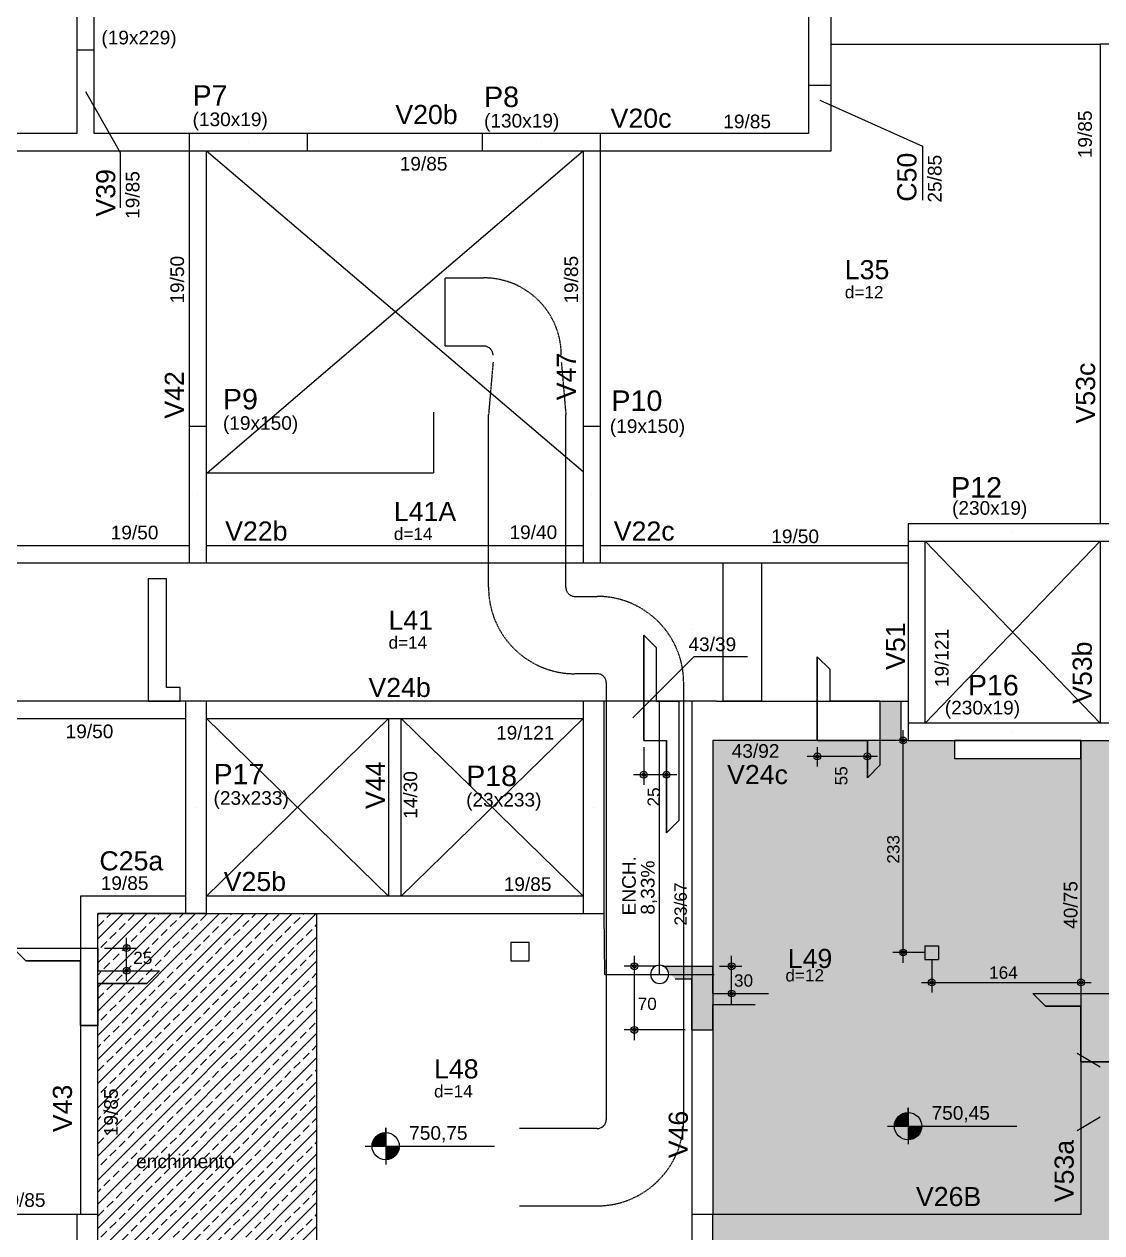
# Model space of a CAD drawing. Header units: millimetres. Extents: x 2609 to 8562, y 1432 to 7136.
# Drawn here: x 5036 to 6221, y 2166 to 3494 of the extents above; entities that cross this region are included whole.
import ezdxf

# ---------------------------------------------------------------- set-up
doc = ezdxf.new("R2010")
doc.units = ezdxf.units.MM
doc.linetypes.add('ESTILO_TQS_0001', pattern=[1, 0.7, -0.3])
for name, color, linetype in [('1', 4, 'Continuous'), ('10', 13, 'Continuous'), ('11', 22, 'Continuous'), ('12', 3, 'Continuous'), ('13', 76, 'Continuous'), ('131', 59, 'Continuous'), ('132', 99, 'Continuous'), ('18', 9, 'Continuous'), ('19', 5, 'Continuous'), ('211', 7, 'ESTILO_TQS_0001'), ('241', 12, 'Continuous'), ('242', 3, 'Continuous'), ('26', 1, 'Continuous'), ('27', 10, 'Continuous'), ('3', 2, 'Continuous'), ('30', 15, 'Continuous'), ('42', 7, 'Continuous'), ('6', 6, 'Continuous'), ('8', 5, 'Continuous'), ('9', 3, 'Continuous')]:
    doc.layers.add(name, color=color, linetype=linetype)
doc.styles.get("Standard").update_dxf_attribs({"font": 'arial.ttf'})

# ---------------------------------------------------------------- blocks, each defined once
blk = doc.blocks.new('_H0B34346403-001')
for p, q in [((1541.000021, 559.889363), (1781.11066, 800.000001)), ((1541.000021, 586.405867), (1754.594156, 800.000001)), ((1541.000021, 612.922371), (1728.077651, 800.000001)), ((1541.000021, 639.438875), (1701.561147, 800.000001)), ((1541.000021, 665.95538), (1675.044643, 800.000001)), ((1541.000021, 692.471884), (1648.528139, 800.000001)), ((1541.000021, 718.988388), (1622.011634, 800.000001)), ((1541.000021, 745.504893), (1595.49513, 800.000001)), ((1541.000021, 772.021397), (1568.978626, 800.000001)), ((1541.000021, 798.537901), (1542.462121, 800.000001)), ((1551.215501, 795.495129), (1555.720374, 800.000001)), ((1574.417442, 792.180566), (1581.046569, 798.809692)), ((1607.563073, 798.809692), (1608.753382, 800.000001)), ((1630.765014, 795.495129), (1635.269886, 800.000001)), ((1653.966955, 792.180566), (1660.596081, 798.809692)), ((1687.112586, 798.809692), (1688.302895, 800.000001)), ((1710.314527, 795.495129), (1714.819399, 800.000001)), ((1733.516468, 792.180566), (1740.145594, 798.809692)), ((1766.662099, 798.809692), (1767.852408, 800.000001)), ((1541.000021, 785.279649), (1541.000021, 785.279649)), ((1541.271812, 785.55144), (1547.900938, 792.180566)), ((1564.473753, 782.236877), (1571.102879, 788.866003)), ((1587.675695, 778.922314), (1594.304821, 785.55144)), ((1597.619384, 788.866003), (1604.24851, 795.495129)), ((1620.821325, 785.55144), (1627.450451, 792.180566)), ((1644.023266, 782.236877), (1650.652392, 788.866003)), ((1667.225208, 778.922314), (1673.854334, 785.55144)), ((1677.168897, 788.866003), (1683.798023, 795.495129)), ((1700.370838, 785.55144), (1706.999964, 792.180566)), ((1723.572779, 782.236877), (1730.201905, 788.866003)), ((1746.77472, 778.922314), (1753.403846, 785.55144)), ((1756.71841, 788.866003), (1763.347536, 795.495129)), ((1779.920351, 785.55144), (1782.000021, 787.63111)), ((1541.000021, 533.372858), (1782.000021, 774.372858)), ((1554.530064, 772.293188), (1561.15919, 778.922314)), ((1577.732006, 768.978625), (1584.361132, 775.607751)), ((1600.933947, 765.664062), (1607.563073, 772.293188)), ((1610.877636, 775.607751), (1617.506762, 782.236877)), ((1634.079577, 772.293188), (1640.708703, 778.922314)), ((1657.281518, 768.978625), (1663.910644, 775.607751)), ((1680.48346, 765.664062), (1687.112586, 772.293188)), ((1690.427149, 775.607751), (1697.056275, 782.236877)), ((1713.62909, 772.293188), (1720.258216, 778.922314)), ((1736.831031, 768.978625), (1743.460157, 775.607751)), ((1760.032973, 765.664062), (1766.662099, 772.293188)), ((1769.976662, 775.607751), (1776.605788, 782.236877)), ((1541.000021, 758.763145), (1541.271812, 759.034935)), ((1544.586375, 762.349498), (1551.215501, 768.978625)), ((1567.788316, 759.034935), (1574.417442, 765.664062)), ((1590.990258, 755.720372), (1597.619384, 762.349498)), ((1614.192199, 752.405809), (1620.821325, 759.034935)), ((1624.135888, 762.349498), (1630.765014, 768.978625)), ((1647.337829, 759.034935), (1653.966955, 765.664062)), ((1670.539771, 755.720372), (1677.168897, 762.349498)), ((1693.741712, 752.405809), (1700.370838, 759.034935)), ((1703.685401, 762.349498), (1710.314527, 768.978625)), ((1726.887342, 759.034935), (1733.516468, 765.664062)), ((1750.089283, 755.720372), (1756.71841, 762.349498)), ((1773.291225, 752.405809), (1779.920351, 759.034935)), ((1541.000021, 506.856354), (1782.000021, 747.856354)), ((1547.900938, 739.147557), (1554.530064, 745.776683)), ((1557.844627, 749.091246), (1564.473753, 755.720372)), ((1581.046569, 745.776683), (1587.675695, 752.405809)), ((1604.24851, 742.46212), (1610.877636, 749.091246)), ((1627.450451, 739.147557), (1634.079577, 745.776683)), ((1637.39414, 749.091246), (1644.023266, 755.720372)), ((1660.596081, 745.776683), (1667.225208, 752.405809)), ((1683.798023, 742.46212), (1690.427149, 749.091246)), ((1706.999964, 739.147557), (1713.62909, 745.776683)), ((1716.943653, 749.091246), (1723.572779, 755.720372)), ((1740.145594, 745.776683), (1746.77472, 752.405809)), ((1763.347536, 742.46212), (1769.976662, 749.091246)), ((1541.000021, 732.24664), (1544.586375, 735.832994)), ((1561.15919, 725.889305), (1567.788316, 732.518431)), ((1571.102879, 735.832994), (1577.732006, 742.46212)), ((1594.304821, 732.518431), (1600.933947, 739.147557)), ((1617.506762, 729.203868), (1624.135888, 735.832994)), ((1640.708703, 725.889305), (1647.337829, 732.518431)), ((1650.652392, 735.832994), (1657.281518, 742.46212)), ((1673.854334, 732.518431), (1680.48346, 739.147557)), ((1697.056275, 729.203868), (1703.685401, 735.832994)), ((1720.258216, 725.889305), (1726.887342, 732.518431)), ((1730.201905, 735.832994), (1736.831031, 742.46212)), ((1753.403846, 732.518431), (1760.032973, 739.147557)), ((1776.605788, 729.203868), (1782.000021, 734.598102)), ((1541.000021, 480.33985), (1782.000021, 721.33985)), ((1551.215501, 715.945616), (1557.844627, 722.574742)), ((1574.417442, 712.631053), (1581.046569, 719.260179)), ((1584.361132, 722.574742), (1590.990258, 729.203868)), ((1607.563073, 719.260179), (1614.192199, 725.889305)), ((1630.765014, 715.945616), (1637.39414, 722.574742)), ((1653.966955, 712.631053), (1660.596081, 719.260179)), ((1663.910644, 722.574742), (1670.539771, 729.203868)), ((1687.112586, 719.260179), (1693.741712, 725.889305)), ((1710.314527, 715.945616), (1716.943653, 722.574742)), ((1733.516468, 712.631053), (1740.145594, 719.260179)), ((1743.460157, 722.574742), (1750.089283, 729.203868)), ((1766.662099, 719.260179), (1773.291225, 725.889305)), ((1541.000021, 705.730136), (1541.000021, 705.730136)), ((1541.271812, 706.001927), (1547.900938, 712.631053)), ((1564.473753, 702.687364), (1571.102879, 709.31649)), ((1587.675695, 699.372801), (1594.304821, 706.001927)), ((1597.619384, 709.31649), (1604.24851, 715.945616)), ((1620.821325, 706.001927), (1627.450451, 712.631053)), ((1644.023266, 702.687364), (1650.652392, 709.31649)), ((1667.225208, 699.372801), (1673.854334, 706.001927)), ((1677.168897, 709.31649), (1683.798023, 715.945616)), ((1700.370838, 706.001927), (1706.999964, 712.631053)), ((1723.572779, 702.687364), (1730.201905, 709.31649)), ((1746.77472, 699.372801), (1753.403846, 706.001927)), ((1756.71841, 709.31649), (1763.347536, 715.945616)), ((1779.920351, 706.001927), (1782.000021, 708.081598)), ((1541.000021, 453.823345), (1782.000021, 694.823345)), ((1554.530064, 692.743675), (1561.15919, 699.372801)), ((1577.732006, 689.429112), (1584.361132, 696.058238)), ((1600.933947, 686.114549), (1607.563073, 692.743675)), ((1610.877636, 696.058238), (1617.506762, 702.687364)), ((1634.079577, 692.743675), (1640.708703, 699.372801)), ((1657.281518, 689.429112), (1663.910644, 696.058238)), ((1680.48346, 686.114549), (1687.112586, 692.743675)), ((1690.427149, 696.058238), (1697.056275, 702.687364)), ((1713.62909, 692.743675), (1720.258216, 699.372801)), ((1736.831031, 689.429112), (1743.460157, 696.058238)), ((1760.032973, 686.114549), (1766.662099, 692.743675)), ((1769.976662, 696.058238), (1776.605788, 702.687364)), ((1541.000021, 679.213632), (1541.271812, 679.485423)), ((1544.586375, 682.799986), (1551.215501, 689.429112)), ((1567.788316, 679.485423), (1574.417442, 686.114549)), ((1590.990258, 676.17086), (1597.619384, 682.799986)), ((1614.192199, 672.856296), (1620.821325, 679.485423)), ((1624.135888, 682.799986), (1630.765014, 689.429112)), ((1647.337829, 679.485423), (1653.966955, 686.114549)), ((1670.539771, 676.17086), (1677.168897, 682.799986)), ((1693.741712, 672.856296), (1700.370838, 679.485423)), ((1703.685401, 682.799986), (1710.314527, 689.429112)), ((1726.887342, 679.485423), (1733.516468, 686.114549)), ((1750.089283, 676.17086), (1756.71841, 682.799986)), ((1773.291225, 672.856296), (1779.920351, 679.485423)), ((1541.000021, 427.306841), (1782.000021, 668.306841)), ((1547.900938, 659.598044), (1554.530064, 666.22717)), ((1557.844627, 669.541733), (1564.473753, 676.17086)), ((1581.046569, 666.22717), (1587.675695, 672.856296)), ((1604.24851, 662.912607), (1610.877636, 669.541733)), ((1627.450451, 659.598044), (1634.079577, 666.22717)), ((1637.39414, 669.541733), (1644.023266, 676.17086)), ((1660.596081, 666.22717), (1667.225208, 672.856296)), ((1683.798023, 662.912607), (1690.427149, 669.541733)), ((1706.999964, 659.598044), (1713.62909, 666.22717)), ((1716.943653, 669.541733), (1723.572779, 676.17086)), ((1740.145594, 666.22717), (1746.77472, 672.856296)), ((1763.347536, 662.912607), (1769.976662, 669.541733)), ((1541.000021, 652.697128), (1544.586375, 656.283481)), ((1561.15919, 646.339792), (1567.788316, 652.968918)), ((1571.102879, 656.283481), (1577.732006, 662.912607)), ((1594.304821, 652.968918), (1600.933947, 659.598044)), ((1617.506762, 649.654355), (1624.135888, 656.283481)), ((1640.708703, 646.339792), (1647.337829, 652.968918)), ((1650.652392, 656.283481), (1657.281518, 662.912607)), ((1673.854334, 652.968918), (1680.48346, 659.598044)), ((1697.056275, 649.654355), (1703.685401, 656.283481)), ((1720.258216, 646.339792), (1726.887342, 652.968918)), ((1730.201905, 656.283481), (1736.831031, 662.912607)), ((1753.403846, 652.968918), (1760.032973, 659.598044)), ((1776.605788, 649.654355), (1782.000021, 655.048589)), ((1541.000021, 400.790337), (1782.000021, 641.790337)), ((1551.215501, 636.396103), (1557.844627, 643.025229)), ((1574.417442, 633.08154), (1581.046569, 639.710666)), ((1584.361132, 643.025229), (1590.990258, 649.654355)), ((1607.563073, 639.710666), (1614.192199, 646.339792)), ((1630.765014, 636.396103), (1637.39414, 643.025229)), ((1653.966955, 633.08154), (1660.596081, 639.710666)), ((1663.910644, 643.025229), (1670.539771, 649.654355)), ((1687.112586, 639.710666), (1693.741712, 646.339792)), ((1710.314527, 636.396103), (1716.943653, 643.025229)), ((1733.516468, 633.08154), (1740.145594, 639.710666)), ((1743.460157, 643.025229), (1750.089283, 649.654355)), ((1766.662099, 639.710666), (1773.291225, 646.339792)), ((1541.000021, 626.180623), (1541.000021, 626.180623)), ((1541.271812, 626.452414), (1547.900938, 633.08154)), ((1564.473753, 623.137851), (1571.102879, 629.766977)), ((1587.675695, 619.823288), (1594.304821, 626.452414)), ((1597.619384, 629.766977), (1604.24851, 636.396103)), ((1620.821325, 626.452414), (1627.450451, 633.08154)), ((1644.023266, 623.137851), (1650.652392, 629.766977)), ((1667.225208, 619.823288), (1673.854334, 626.452414)), ((1677.168897, 629.766977), (1683.798023, 636.396103)), ((1700.370838, 626.452414), (1706.999964, 633.08154)), ((1723.572779, 623.137851), (1730.201905, 629.766977)), ((1746.77472, 619.823288), (1753.403846, 626.452414)), ((1756.71841, 629.766977), (1763.347536, 636.396103)), ((1779.920351, 626.452414), (1782.000021, 628.532085)), ((1541.000021, 374.273833), (1782.000021, 615.273833)), ((1554.530064, 613.194162), (1561.15919, 619.823288)), ((1577.732006, 609.879599), (1584.361132, 616.508725)), ((1600.933947, 606.565036), (1607.563073, 613.194162)), ((1610.877636, 616.508725), (1617.506762, 623.137851)), ((1634.079577, 613.194162), (1640.708703, 619.823288)), ((1657.281518, 609.879599), (1663.910644, 616.508725)), ((1680.48346, 606.565036), (1687.112586, 613.194162)), ((1690.427149, 616.508725), (1697.056275, 623.137851)), ((1713.62909, 613.194162), (1720.258216, 619.823288)), ((1736.831031, 609.879599), (1743.460157, 616.508725)), ((1760.032973, 606.565036), (1766.662099, 613.194162)), ((1769.976662, 616.508725), (1776.605788, 623.137851)), ((1541.000021, 599.664119), (1541.271812, 599.93591)), ((1544.586375, 603.250473), (1551.215501, 609.879599)), ((1567.788316, 599.93591), (1574.417442, 606.565036)), ((1590.990258, 596.621347), (1597.619384, 603.250473)), ((1614.192199, 593.306784), (1620.821325, 599.93591)), ((1624.135888, 603.250473), (1630.765014, 609.879599)), ((1647.337829, 599.93591), (1653.966955, 606.565036)), ((1670.539771, 596.621347), (1677.168897, 603.250473)), ((1693.741712, 593.306784), (1700.370838, 599.93591)), ((1703.685401, 603.250473), (1710.314527, 609.879599)), ((1726.887342, 599.93591), (1733.516468, 606.565036)), ((1750.089283, 596.621347), (1756.71841, 603.250473)), ((1773.291225, 593.306784), (1779.920351, 599.93591)), ((1541.000021, 347.757328), (1782.000021, 588.757328)), ((1547.900938, 580.048531), (1554.530064, 586.677658)), ((1557.844627, 589.992221), (1564.473753, 596.621347)), ((1581.046569, 586.677658), (1587.675695, 593.306784)), ((1604.24851, 583.363094), (1610.877636, 589.992221)), ((1627.450451, 580.048531), (1634.079577, 586.677658)), ((1637.39414, 589.992221), (1644.023266, 596.621347)), ((1660.596081, 586.677658), (1667.225208, 593.306784)), ((1683.798023, 583.363094), (1690.427149, 589.992221)), ((1706.999964, 580.048531), (1713.62909, 586.677658)), ((1716.943653, 589.992221), (1723.572779, 596.621347)), ((1740.145594, 586.677658), (1746.77472, 593.306784)), ((1763.347536, 583.363094), (1769.976662, 589.992221)), ((1541.000021, 573.147615), (1544.586375, 576.733968)), ((1561.15919, 566.790279), (1567.788316, 573.419405)), ((1571.102879, 576.733968), (1577.732006, 583.363094)), ((1594.304821, 573.419405), (1600.933947, 580.048531)), ((1617.506762, 570.104842), (1624.135888, 576.733968)), ((1640.708703, 566.790279), (1647.337829, 573.419405)), ((1650.652392, 576.733968), (1657.281518, 583.363094)), ((1673.854334, 573.419405), (1680.48346, 580.048531)), ((1697.056275, 570.104842), (1703.685401, 576.733968)), ((1720.258216, 566.790279), (1726.887342, 573.419405)), ((1730.201905, 576.733968), (1736.831031, 583.363094)), ((1753.403846, 573.419405), (1760.032973, 580.048531)), ((1776.605788, 570.104842), (1782.000021, 575.499076)), ((1541.000021, 321.240824), (1782.000021, 562.240824)), ((1551.215501, 556.84659), (1557.844627, 563.475716)), ((1574.417442, 553.532027), (1581.046569, 560.161153)), ((1584.361132, 563.475716), (1590.990258, 570.104842)), ((1607.563073, 560.161153), (1614.192199, 566.790279)), ((1630.765014, 556.84659), (1637.39414, 563.475716)), ((1653.966955, 553.532027), (1660.596081, 560.161153)), ((1663.910644, 563.475716), (1670.539771, 570.104842)), ((1687.112586, 560.161153), (1693.741712, 566.790279)), ((1710.314527, 556.84659), (1716.943653, 563.475716)), ((1733.516468, 553.532027), (1740.145594, 560.161153)), ((1743.460157, 563.475716), (1750.089283, 570.104842)), ((1766.662099, 560.161153), (1773.291225, 566.790279)), ((1541.000021, 546.63111), (1541.000021, 546.63111)), ((1541.271812, 546.902901), (1547.900938, 553.532027)), ((1564.473753, 543.588338), (1571.102879, 550.217464)), ((1587.675695, 540.273775), (1594.304821, 546.902901)), ((1597.619384, 550.217464), (1604.24851, 556.84659)), ((1620.821325, 546.902901), (1627.450451, 553.532027)), ((1644.023266, 543.588338), (1650.652392, 550.217464)), ((1667.225208, 540.273775), (1673.854334, 546.902901)), ((1677.168897, 550.217464), (1683.798023, 556.84659)), ((1700.370838, 546.902901), (1706.999964, 553.532027)), ((1723.572779, 543.588338), (1730.201905, 550.217464)), ((1746.77472, 540.273775), (1753.403846, 546.902901)), ((1756.71841, 550.217464), (1763.347536, 556.84659)), ((1779.920351, 546.902901), (1782.000021, 548.982572)), ((1554.530064, 533.644649), (1561.15919, 540.273775)), ((1566.275829, 320.000127), (1782.000021, 535.72432)), ((1577.732006, 530.330086), (1584.361132, 536.959212)), ((1600.933947, 527.015523), (1607.563073, 533.644649)), ((1610.877636, 536.959212), (1617.506762, 543.588338)), ((1634.079577, 533.644649), (1640.708703, 540.273775)), ((1657.281518, 530.330086), (1663.910644, 536.959212)), ((1680.48346, 527.015523), (1687.112586, 533.644649)), ((1690.427149, 536.959212), (1697.056275, 543.588338)), ((1713.62909, 533.644649), (1720.258216, 540.273775)), ((1736.831031, 530.330086), (1743.460157, 536.959212)), ((1760.032973, 527.015523), (1766.662099, 533.644649)), ((1769.976662, 536.959212), (1776.605788, 543.588338)), ((1541.000021, 520.114606), (1541.271812, 520.386397)), ((1544.586375, 523.70096), (1551.215501, 530.330086)), ((1567.788316, 520.386397), (1574.417442, 527.015523)), ((1590.990258, 517.071834), (1597.619384, 523.70096)), ((1614.192199, 513.757271), (1620.821325, 520.386397)), ((1624.135888, 523.70096), (1630.765014, 530.330086)), ((1647.337829, 520.386397), (1653.966955, 527.015523)), ((1670.539771, 517.071834), (1677.168897, 523.70096)), ((1693.741712, 513.757271), (1700.370838, 520.386397)), ((1703.685401, 523.70096), (1710.314527, 530.330086)), ((1726.887342, 520.386397), (1733.516468, 527.015523)), ((1750.089283, 517.071834), (1756.71841, 523.70096)), ((1773.291225, 513.757271), (1779.920351, 520.386397)), ((1547.900938, 500.499019), (1554.530064, 507.128145)), ((1557.844627, 510.442708), (1564.473753, 517.071834)), ((1581.046569, 507.128145), (1587.675695, 513.757271)), ((1592.792333, 320.000127), (1782.000021, 509.207815)), ((1604.24851, 503.813582), (1610.877636, 510.442708)), ((1627.450451, 500.499019), (1634.079577, 507.128145)), ((1637.39414, 510.442708), (1644.023266, 517.071834)), ((1660.596081, 507.128145), (1667.225208, 513.757271)), ((1683.798023, 503.813582), (1690.427149, 510.442708)), ((1706.999964, 500.499019), (1713.62909, 507.128145)), ((1716.943653, 510.442708), (1723.572779, 517.071834)), ((1740.145594, 507.128145), (1746.77472, 513.757271)), ((1763.347536, 503.813582), (1769.976662, 510.442708)), ((1541.000021, 493.598102), (1544.586375, 497.184456)), ((1561.15919, 487.240766), (1567.788316, 493.869892)), ((1571.102879, 497.184456), (1577.732006, 503.813582)), ((1594.304821, 493.869892), (1600.933947, 500.499019)), ((1617.506762, 490.555329), (1624.135888, 497.184456)), ((1640.708703, 487.240766), (1647.337829, 493.869892)), ((1650.652392, 497.184456), (1657.281518, 503.813582)), ((1673.854334, 493.869892), (1680.48346, 500.499019)), ((1697.056275, 490.555329), (1703.685401, 497.184456)), ((1720.258216, 487.240766), (1726.887342, 493.869892)), ((1730.201905, 497.184456), (1736.831031, 503.813582)), ((1753.403846, 493.869892), (1760.032973, 500.499019)), ((1776.605788, 490.555329), (1782.000021, 495.949563)), ((1551.215501, 477.297077), (1557.844627, 483.926203)), ((1574.417442, 473.982514), (1581.046569, 480.61164)), ((1584.361132, 483.926203), (1590.990258, 490.555329)), ((1607.563073, 480.61164), (1614.192199, 487.240766)), ((1619.308838, 320.000127), (1782.000021, 482.691311)), ((1630.765014, 477.297077), (1637.39414, 483.926203)), ((1653.966955, 473.982514), (1660.596081, 480.61164)), ((1663.910644, 483.926203), (1670.539771, 490.555329)), ((1687.112586, 480.61164), (1693.741712, 487.240766)), ((1710.314527, 477.297077), (1716.943653, 483.926203)), ((1733.516468, 473.982514), (1740.145594, 480.61164)), ((1743.460157, 483.926203), (1750.089283, 490.555329)), ((1766.662099, 480.61164), (1773.291225, 487.240766)), ((1541.000021, 467.081598), (1541.000021, 467.081598)), ((1541.271812, 467.353388), (1547.900938, 473.982514)), ((1564.473753, 464.038825), (1571.102879, 470.667951)), ((1587.675695, 460.724262), (1594.304821, 467.353388)), ((1597.619384, 470.667951), (1604.24851, 477.297077)), ((1620.821325, 467.353388), (1627.450451, 473.982514)), ((1644.023266, 464.038825), (1650.652392, 470.667951)), ((1667.225208, 460.724262), (1673.854334, 467.353388)), ((1677.168897, 470.667951), (1683.798023, 477.297077)), ((1700.370838, 467.353388), (1706.999964, 473.982514)), ((1723.572779, 464.038825), (1730.201905, 470.667951)), ((1746.77472, 460.724262), (1753.403846, 467.353388)), ((1756.71841, 470.667951), (1763.347536, 477.297077)), ((1779.920351, 467.353388), (1782.000021, 469.433059)), ((1554.530064, 454.095136), (1561.15919, 460.724262)), ((1577.732006, 450.780573), (1584.361132, 457.409699)), ((1600.933947, 447.46601), (1607.563073, 454.095136)), ((1610.877636, 457.409699), (1617.506762, 464.038825)), ((1634.079577, 454.095136), (1640.708703, 460.724262)), ((1645.825342, 320.000127), (1782.000021, 456.174807)), ((1657.281518, 450.780573), (1663.910644, 457.409699)), ((1680.48346, 447.46601), (1687.112586, 454.095136)), ((1690.427149, 457.409699), (1697.056275, 464.038825)), ((1713.62909, 454.095136), (1720.258216, 460.724262)), ((1736.831031, 450.780573), (1743.460157, 457.409699)), ((1760.032973, 447.46601), (1766.662099, 454.095136)), ((1769.976662, 457.409699), (1776.605788, 464.038825)), ((1541.000021, 440.565093), (1541.271812, 440.836884)), ((1544.586375, 444.151447), (1551.215501, 450.780573)), ((1567.788316, 440.836884), (1574.417442, 447.46601)), ((1590.990258, 437.522321), (1597.619384, 444.151447)), ((1614.192199, 434.207758), (1620.821325, 440.836884)), ((1624.135888, 444.151447), (1630.765014, 450.780573)), ((1647.337829, 440.836884), (1653.966955, 447.46601)), ((1670.539771, 437.522321), (1677.168897, 444.151447)), ((1693.741712, 434.207758), (1700.370838, 440.836884)), ((1703.685401, 444.151447), (1710.314527, 450.780573)), ((1726.887342, 440.836884), (1733.516468, 447.46601)), ((1750.089283, 437.522321), (1756.71841, 444.151447)), ((1773.291225, 434.207758), (1779.920351, 440.836884)), ((1547.900938, 420.949506), (1554.530064, 427.578632)), ((1557.844627, 430.893195), (1564.473753, 437.522321)), ((1581.046569, 427.578632), (1587.675695, 434.207758)), ((1604.24851, 424.264069), (1610.877636, 430.893195)), ((1627.450451, 420.949506), (1634.079577, 427.578632)), ((1637.39414, 430.893195), (1644.023266, 437.522321)), ((1660.596081, 427.578632), (1667.225208, 434.207758)), ((1672.341846, 320.000127), (1782.000021, 429.658302)), ((1683.798023, 424.264069), (1690.427149, 430.893195)), ((1706.999964, 420.949506), (1713.62909, 427.578632)), ((1716.943653, 430.893195), (1723.572779, 437.522321)), ((1740.145594, 427.578632), (1746.77472, 434.207758)), ((1763.347536, 424.264069), (1769.976662, 430.893195)), ((1541.000021, 414.048589), (1544.586375, 417.634943)), ((1561.15919, 407.691254), (1567.788316, 414.32038)), ((1571.102879, 417.634943), (1577.732006, 424.264069)), ((1594.304821, 414.32038), (1600.933947, 420.949506)), ((1617.506762, 411.005817), (1624.135888, 417.634943)), ((1640.708703, 407.691254), (1647.337829, 414.32038)), ((1650.652392, 417.634943), (1657.281518, 424.264069)), ((1673.854334, 414.32038), (1680.48346, 420.949506)), ((1697.056275, 411.005817), (1703.685401, 417.634943)), ((1720.258216, 407.691254), (1726.887342, 414.32038)), ((1730.201905, 417.634943), (1736.831031, 424.264069)), ((1753.403846, 414.32038), (1760.032973, 420.949506)), ((1776.605788, 411.005817), (1782.000021, 416.40005)), ((1551.215501, 397.747564), (1557.844627, 404.37669)), ((1574.417442, 394.433001), (1581.046569, 401.062127)), ((1584.361132, 404.37669), (1590.990258, 411.005817)), ((1607.563073, 401.062127), (1614.192199, 407.691254)), ((1630.765014, 397.747564), (1637.39414, 404.37669)), ((1653.966955, 394.433001), (1660.596081, 401.062127)), ((1663.910644, 404.37669), (1670.539771, 411.005817)), ((1687.112586, 401.062127), (1693.741712, 407.691254)), ((1698.85835, 320.000127), (1782.000021, 403.141798)), ((1710.314527, 397.747564), (1716.943653, 404.37669)), ((1733.516468, 394.433001), (1740.145594, 401.062127)), ((1743.460157, 404.37669), (1750.089283, 411.005817)), ((1766.662099, 401.062127), (1773.291225, 407.691254)), ((1541.000021, 387.532085), (1541.000021, 387.532085)), ((1541.271812, 387.803875), (1547.900938, 394.433001)), ((1564.473753, 384.489312), (1571.102879, 391.118438)), ((1587.675695, 381.174749), (1594.304821, 387.803875)), ((1597.619384, 391.118438), (1604.24851, 397.747564)), ((1620.821325, 387.803875), (1627.450451, 394.433001)), ((1644.023266, 384.489312), (1650.652392, 391.118438)), ((1667.225208, 381.174749), (1673.854334, 387.803875)), ((1677.168897, 391.118438), (1683.798023, 397.747564)), ((1700.370838, 387.803875), (1706.999964, 394.433001)), ((1723.572779, 384.489312), (1730.201905, 391.118438)), ((1746.77472, 381.174749), (1753.403846, 387.803875)), ((1756.71841, 391.118438), (1763.347536, 397.747564)), ((1779.920351, 387.803875), (1782.000021, 389.883546)), ((1554.530064, 374.545623), (1561.15919, 381.174749)), ((1577.732006, 371.23106), (1584.361132, 377.860186)), ((1600.933947, 367.916497), (1607.563073, 374.545623)), ((1610.877636, 377.860186), (1617.506762, 384.489312)), ((1634.079577, 374.545623), (1640.708703, 381.174749)), ((1657.281518, 371.23106), (1663.910644, 377.860186)), ((1680.48346, 367.916497), (1687.112586, 374.545623)), ((1690.427149, 377.860186), (1697.056275, 384.489312)), ((1713.62909, 374.545623), (1720.258216, 381.174749)), ((1725.374855, 320.000127), (1782.000021, 376.625294)), ((1736.831031, 371.23106), (1743.460157, 377.860186)), ((1760.032973, 367.916497), (1766.662099, 374.545623)), ((1769.976662, 377.860186), (1776.605788, 384.489312)), ((1541.000021, 361.01558), (1541.271812, 361.287371)), ((1544.586375, 364.601934), (1551.215501, 371.23106)), ((1567.788316, 361.287371), (1574.417442, 367.916497)), ((1590.990258, 357.972808), (1597.619384, 364.601934)), ((1614.192199, 354.658245), (1620.821325, 361.287371)), ((1624.135888, 364.601934), (1630.765014, 371.23106)), ((1647.337829, 361.287371), (1653.966955, 367.916497)), ((1670.539771, 357.972808), (1677.168897, 364.601934)), ((1693.741712, 354.658245), (1700.370838, 361.287371)), ((1703.685401, 364.601934), (1710.314527, 371.23106)), ((1726.887342, 361.287371), (1733.516468, 367.916497)), ((1750.089283, 357.972808), (1756.71841, 364.601934)), ((1773.291225, 354.658245), (1779.920351, 361.287371)), ((1547.900938, 341.399993), (1554.530064, 348.029119)), ((1557.844627, 351.343682), (1564.473753, 357.972808)), ((1581.046569, 348.029119), (1587.675695, 354.658245)), ((1604.24851, 344.714556), (1610.877636, 351.343682)), ((1627.450451, 341.399993), (1634.079577, 348.029119)), ((1637.39414, 351.343682), (1644.023266, 357.972808)), ((1660.596081, 348.029119), (1667.225208, 354.658245)), ((1683.798023, 344.714556), (1690.427149, 351.343682)), ((1706.999964, 341.399993), (1713.62909, 348.029119)), ((1716.943653, 351.343682), (1723.572779, 357.972808)), ((1740.145594, 348.029119), (1746.77472, 354.658245)), ((1751.891359, 320.000127), (1782.000021, 350.10879)), ((1763.347536, 344.714556), (1769.976662, 351.343682)), ((1541.000021, 334.499076), (1544.586375, 338.08543)), ((1561.15919, 328.141741), (1567.788316, 334.770867)), ((1571.102879, 338.08543), (1577.732006, 344.714556)), ((1594.304821, 334.770867), (1600.933947, 341.399993)), ((1617.506762, 331.456304), (1624.135888, 338.08543)), ((1640.708703, 328.141741), (1647.337829, 334.770867)), ((1650.652392, 338.08543), (1657.281518, 344.714556)), ((1673.854334, 334.770867), (1680.48346, 341.399993)), ((1697.056275, 331.456304), (1703.685401, 338.08543)), ((1720.258216, 328.141741), (1726.887342, 334.770867)), ((1730.201905, 338.08543), (1736.831031, 344.714556)), ((1753.403846, 334.770867), (1760.032973, 341.399993)), ((1776.605788, 331.456304), (1782.000021, 336.850537)), ((1553.017577, 320.000127), (1557.844627, 324.827178)), ((1579.534081, 320.000127), (1581.046569, 321.512615)), ((1584.361132, 324.827178), (1590.990258, 331.456304)), ((1606.050585, 320.000127), (1606.050585, 320.000127)), ((1607.563073, 321.512615), (1614.192199, 328.141741)), ((1632.56709, 320.000127), (1637.39414, 324.827178)), ((1659.083594, 320.000127), (1660.596081, 321.512615)), ((1663.910644, 324.827178), (1670.539771, 331.456304)), ((1685.600098, 320.000127), (1685.600098, 320.000127)), ((1687.112586, 321.512615), (1693.741712, 328.141741)), ((1712.116603, 320.000127), (1716.943653, 324.827178)), ((1738.633107, 320.000127), (1740.145594, 321.512615)), ((1743.460157, 324.827178), (1750.089283, 331.456304)), ((1765.149611, 320.000127), (1765.149611, 320.000127)), ((1766.662099, 321.512615), (1773.291225, 328.141741)), ((1778.407863, 320.000127), (1782.000021, 323.592285))]:
    blk.add_line(p, q)

msp = doc.modelspace()

# ---------------------------------------------------------------- linework, layer by layer
for p, q in [((6007.69, 2298.55), (6007.69, 2303.55)), ((6007.69, 2303.55), (6007.69, 2263.55)), ((5433.67, 2276.52), (5433.67, 2281.52)), ((5433.67, 2281.52), (5433.67, 2241.52)), ((5985.19, 2283.55), (6127.1, 2283.55)), ((5411.17, 2261.52), (5553.08, 2261.52))]:
    msp.add_line(p, q)
for centre in [(6007.69, 2283.55), (5433.67, 2261.52)]:
    msp.add_circle(centre, 15)
at = {"layer": '1'}
for p, q in [((5486.36, 3067.93), (5486.38, 3001.31)), ((5789.18, 2902.31), (6007.68, 2902.31)), ((5770.18, 2750.31), (5770.18, 2186.31)), ((5797.18, 2750.31), (6008.18, 2750.31)), ((5793.18, 2707.31), (5793.18, 2186.31)), ((6007.68, 2707.31), (5793.18, 2707.31)), ((5213.68, 2536.31), (5098.18, 2536.31)), ((5098.18, 2536.31), (5098.18, 2517.31)), ((5797.18, 2186.31), (5791.18, 2186.31))]:
    msp.add_line(p, q, dxfattribs=at)
at = {"layer": '1', "linetype": 'Continuous'}
msp.add_line((5237.68, 3001.31), (5486.38, 3001.31), dxfattribs=at)
at = {"layer": '1'}
for points in [[(5094.18, 3466.31), (5094.18, 3374.31)], [(5113.18, 3374.31), (5113.18, 3466.31)], [(5113.18, 3466.31), (5113.18, 3466.31)], [(5923.18, 3472.31), (6084.18, 3472.31)], [(6084.18, 3472.31), (6218.68, 3472.31)], [(6218.68, 3472.31), (6218.68, 2945.31)], [(6237.68, 3472.31), (6218.68, 3472.31)], [(5898.18, 3447.31), (5898.18, 3374.31)], [(5923.18, 3355.31), (5923.18, 3447.31)], [(5094.18, 3374.31), (4380.68, 3374.31)], [(5217.68, 3374.31), (5113.18, 3374.31)], [(5539.68, 3374.31), (5347.68, 3374.31)], [(5898.18, 3374.31), (5669.68, 3374.31)], [(4369.68, 3355.31), (5105.68, 3355.31)], [(5105.68, 3355.31), (5217.68, 3355.31)], [(5217.68, 3355.31), (5217.68, 3052.31)], [(5236.68, 3052.31), (5236.68, 3355.31)], [(5347.68, 3355.31), (5539.68, 3355.31)], [(5650.68, 3355.31), (5650.68, 3052.31)], [(5669.68, 3355.31), (5923.18, 3355.31)], [(5669.68, 3052.31), (5669.68, 3355.31)], [(6007.68, 2926.31), (6007.68, 2921.31)], [(6026.68, 2911.81), (6026.68, 2926.31)], [(6218.68, 2926.31), (6218.68, 2826.31)], [(5217.68, 2921.31), (4879.68, 2921.31)], [(5650.68, 2921.31), (5236.68, 2921.31)], [(6007.68, 2921.31), (5669.68, 2921.31)], [(6007.68, 2921.31), (6007.68, 2726.31)], [(6026.68, 2740.81), (6026.68, 2911.81)], [(4879.68, 2902.31), (5217.68, 2902.31)], [(5236.68, 2902.31), (5650.68, 2902.31)], [(5669.68, 2902.31), (5789.18, 2902.31)], [(6218.68, 2826.31), (6218.68, 2726.31)], [(5213.68, 2750.31), (4879.68, 2750.31)], [(5443.68, 2750.31), (5236.68, 2750.31)], [(5650.68, 2750.31), (5443.68, 2750.31)], [(5797.18, 2750.31), (5673.68, 2750.31)], [(6007.68, 2755.31), (6007.68, 2750.31)], [(6026.68, 2726.31), (6026.68, 2740.81)], [(4879.68, 2731.31), (5213.68, 2731.31)], [(5236.68, 2731.31), (5436.68, 2731.31)], [(5436.68, 2731.31), (5650.68, 2731.31)], [(5436.68, 2731.31), (5436.68, 2536.31)], [(5450.68, 2536.31), (5450.68, 2731.31)], [(6197.68, 2707.31), (6197.68, 2348.31)], [(5348.68, 2536.31), (5236.68, 2536.31)], [(5436.68, 2536.31), (5348.68, 2536.31)], [(5650.68, 2536.31), (5436.68, 2536.31)], [(5098.18, 2517.31), (5098.18, 2186.31)], [(5232.68, 2517.31), (5117.18, 2517.31)], [(5117.18, 2517.31), (5650.68, 2517.31)], [(5117.18, 2186.31), (5117.18, 2517.31)], [(5236.68, 2517.31), (5213.68, 2517.31)], [(6197.68, 2348.31), (6197.68, 2186.31)], [(5094.18, 2186.31), (4668.68, 2186.31)], [(6197.68, 2186.31), (5797.18, 2186.31)]]:
    msp.add_lwpolyline(points, dxfattribs=at)
at = {"layer": '131'}
for points in [[(6058.68, 2707.31), (6058.68, 2687.31), (5793.18, 2687.31)], [(6058.68, 2707.31), (5793.18, 2687.31), (5793.18, 2707.31)], [(6058.68, 2707.31), (5793.18, 2707.31), (6058.68, 2707.31)], [(6919.18, 1902.91), (6197.68, 2687.31), (6807.18, 2707.31)], [(6807.18, 2707.31), (6197.68, 2687.31), (6197.68, 2707.31)], [(6919.18, 1902.91), (5793.18, 1900.1), (5793.18, 2687.31)], [(6919.18, 1902.91), (5793.18, 2687.31), (6197.68, 2687.31)]]:
    msp.add_solid(points, dxfattribs=at)
at = {"layer": '132'}
for points in [[(5770.18, 2707.31), (5770.18, 2707.31), (5673.68, 2707.31)], [(5770.18, 2707.31), (5673.68, 2707.31), (5673.68, 2707.31)], [(5770.18, 2707.31), (5673.68, 2707.31), (5770.18, 2707.31)]]:
    msp.add_solid(points, dxfattribs=at)
at = {"layer": '18'}
for p, q in [((5770.18, 2829.15), (5770.18, 2829.15)), ((5717.26, 2707.31), (5717.26, 2823.12)), ((5731.26, 2750.31), (5731.26, 2809.12)), ((5907.99, 2707.31), (5907.99, 2799.12)), ((5921.99, 2750.31), (5921.99, 2785.12)), ((5731.26, 2750.31), (5756.26, 2750.31)), ((5756.26, 2707.31), (5756.26, 2750.31)), ((5921.99, 2750.31), (5999.99, 2750.31)), ((5999.99, 2707.31), (5999.99, 2750.31)), ((5717.26, 2707.31), (5742.26, 2707.31)), ((5742.26, 2605.71), (5742.26, 2707.31)), ((5756.26, 2707.31), (5756.26, 2707.31)), ((5756.26, 2619.71), (5756.26, 2707.31)), ((5907.99, 2707.31), (5962.99, 2707.31)), ((5962.99, 2666.42), (5962.99, 2707.31)), ((5976.99, 2707.31), (5976.99, 2707.31)), ((5976.99, 2680.42), (5976.99, 2707.31)), ((5999.99, 2707.31), (5976.99, 2707.31)), ((5024.37, 2479.26), (5117.18, 2479.26)), ((5117.18, 2454.26), (5117.18, 2479.26)), ((5038.37, 2465.26), (5098.18, 2465.26)), ((5098.18, 2394.26), (5098.18, 2465.26)), ((5737.87, 2459.26), (5793.18, 2459.26)), ((5793.18, 2429.26), (5793.18, 2459.26)), ((5117.18, 2454.26), (5185.17, 2454.26)), ((5751.87, 2445.26), (5770.18, 2445.26)), ((5770.18, 2389.26), (5770.18, 2445.26)), ((5117.18, 2394.26), (5117.18, 2440.26)), ((5117.18, 2440.26), (5171.17, 2440.26)), ((5793.18, 2429.26), (5854.18, 2429.26)), ((5793.18, 2417.26), (5839.81, 2417.26)), ((5793.18, 2389.26), (5793.18, 2417.26)), ((5797.18, 2417.26), (5797.18, 2417.26)), ((6144.87, 2429.26), (6237.68, 2429.26)), ((6158.87, 2415.26), (6197.68, 2415.26)), ((6197.68, 2354.26), (6197.68, 2415.26)), ((5098.18, 2394.26), (5117.18, 2394.26)), ((5770.18, 2389.26), (5793.18, 2389.26)), ((6197.68, 2354.26), (6237.68, 2354.26))]:
    msp.add_line(p, q, dxfattribs=at)
at = {"layer": '19'}
msp.add_lwpolyline([(5358.18, 2037.31), (5358.18, 2517.31)], dxfattribs=at)
at = {"layer": '211'}
for p, q in [((5499.18, 3140.52), (5499.18, 3215.52)), ((5499.18, 3215.52), (5541.68, 3215.52)), ((5541.68, 3140.52), (5499.18, 3140.52)), ((5551.68, 3123.08), (5546.68, 3065.16)), ((5626.68, 3123.08), (5631.68, 3065.16)), ((5546.68, 2875.58), (5546.68, 3065.16)), ((5631.68, 2875.58), (5631.68, 3065.16)), ((5641.68, 2865.58), (5666.15, 2865.58)), ((5666.15, 2780.58), (5641.68, 2780.58)), ((5676.15, 2290.96), (5676.15, 2770.58)), ((5761.15, 2290.96), (5761.15, 2770.58)), ((5666.15, 2280.96), (5580.84, 2280.96)), ((5580.84, 2195.96), (5666.15, 2195.96))]:
    msp.add_line(p, q, dxfattribs=at)
for centre, radius, start, end in [((5541.68, 3130.52), 85, 0, 90), ((5541.68, 3130.52), 10, 0, 90), ((5641.68, 2875.58), 95, 180, 270), ((5641.68, 2875.58), 10, 180, 270), ((5666.15, 2770.58), 95, 0, 90), ((5666.15, 2770.58), 10, 0, 90), ((5666.15, 2290.96), 10, 270, 0), ((5666.15, 2290.96), 95, 270, 0)]:
    msp.add_arc(centre, radius, start, end, dxfattribs=at)
at = {"layer": '241'}
for p, q in [((5236.68, 3355.31), (5650.68, 3002.7)), ((5237.68, 3001.31), (5650.68, 3355.31)), ((6026.68, 2726.31), (6218.68, 2926.31)), ((6026.68, 2926.31), (6218.68, 2726.31)), ((5236.68, 2536.31), (5436.68, 2731.31)), ((5236.68, 2731.31), (5436.68, 2536.31)), ((5450.68, 2536.31), (5650.68, 2731.31)), ((5450.68, 2731.31), (5650.68, 2536.31))]:
    msp.add_line(p, q, dxfattribs=at)
at = {"layer": '242'}
for p, q in [((5282.68, 3364.81), (5282.68, 3364.81)), ((5604.68, 3364.81), (5604.68, 3364.81)), ((5227.18, 2977.31), (5227.18, 2977.31)), ((5660.18, 2977.31), (5660.18, 2977.31)), ((6122.18, 2935.81), (6122.18, 2935.81)), ((6122.18, 2716.81), (6122.18, 2716.81)), ((5225.18, 2633.81), (5225.18, 2633.81)), ((5662.18, 2633.81), (5662.18, 2633.81))]:
    msp.add_line(p, q, dxfattribs=at)
at = {"layer": '26'}
for p, q in [((5103.68, 3420.31), (5141.83, 3353.46)), ((5910.68, 3410.81), (6023.49, 3360.24)), ((6023.49, 3360.24), (6023.49, 3300.87)), ((5141.83, 3353.46), (5141.83, 3292.66)), ((5705.36, 2732.15), (5772.66, 2799.46)), ((5772.66, 2799.46), (5831.4, 2799.46)), ((5674.68, 2450.31), (5673.68, 2517.31))]:
    msp.add_line(p, q, dxfattribs=at)
at = {"layer": '26', "linetype": 'Continuous'}
for p, q in [((5734.68, 2450.31), (5734.68, 2750.31)), ((5674.68, 2450.31), (5794.68, 2450.31))]:
    msp.add_line(p, q, dxfattribs=at)
at = {"layer": '26', "color": 3, "linetype": 'Continuous'}
for p, q in [((5717.26, 2707.31), (5717.26, 2707.31)), ((5717.26, 2699.81), (5717.26, 2658.38)), ((5742.26, 2707.31), (5742.26, 2707.31)), ((5742.26, 2699.81), (5742.26, 2658.38)), ((5907.99, 2707.31), (5907.99, 2707.31)), ((5907.99, 2699.81), (5907.99, 2678.54)), ((5962.99, 2707.31), (5962.99, 2707.31)), ((5962.99, 2699.81), (5962.99, 2678.54)), ((5974.24, 2689.79), (5896.74, 2689.79)), ((5753.51, 2669.63), (5706.01, 2669.63)), ((5148.99, 2443.01), (5148.99, 2490.51)), ((5117.18, 2479.26), (5117.18, 2479.26)), ((5124.68, 2479.26), (5160.24, 2479.26)), ((5706.93, 2378.01), (5706.93, 2470.51)), ((5813.85, 2418.01), (5813.85, 2470.51)), ((5730.37, 2459.26), (5695.68, 2459.26)), ((5737.87, 2459.26), (5737.87, 2459.26)), ((5793.18, 2459.26), (5793.18, 2459.26)), ((5800.68, 2459.26), (5825.1, 2459.26)), ((5117.18, 2454.26), (5117.18, 2454.26)), ((5124.68, 2454.26), (5160.24, 2454.26)), ((5793.18, 2429.26), (5793.18, 2429.26)), ((5800.68, 2429.26), (5825.1, 2429.26)), ((5762.68, 2389.26), (5695.68, 2389.26)), ((5770.18, 2389.26), (5770.18, 2389.26))]:
    msp.add_line(p, q, dxfattribs=at)
for centre, radius in [((5907.99, 2689.79), 3.75), ((5907.99, 2689.79), 1.87), ((5962.99, 2689.79), 3.75), ((5962.99, 2689.79), 1.87), ((5717.26, 2669.63), 3.75), ((5717.26, 2669.63), 1.87), ((5742.26, 2669.63), 3.75), ((5742.26, 2669.63), 1.87), ((5148.99, 2479.26), 3.75), ((5148.99, 2479.26), 1.87), ((5148.99, 2454.26), 3.75), ((5706.93, 2459.26), 3.75), ((5706.93, 2459.26), 1.87), ((5813.85, 2459.26), 3.75), ((5813.85, 2459.26), 1.87), ((5148.99, 2454.26), 1.87), ((5813.85, 2429.26), 3.75), ((5813.85, 2429.26), 1.87), ((5706.93, 2389.26), 3.75), ((5706.93, 2389.26), 1.87)]:
    msp.add_circle(centre, radius, dxfattribs=at)
at = {"layer": '26', "linetype": 'Continuous'}
for start, end in [(90, 270), (270, 90)]:
    msp.add_arc((5734.68, 2450.31), 10, start, end, dxfattribs=at)
at = {"layer": '27'}
for points in [[(6007.69, 2283.55), (6002.17, 2297.5), (6001.68, 2297.3)], [(6007.69, 2283.55), (6003.27, 2297.89), (6002.17, 2297.5)], [(6007.69, 2283.55), (6004.64, 2298.24), (6003.27, 2297.89)], [(6007.69, 2283.55), (6005.83, 2298.44), (6004.64, 2298.24)], [(6007.69, 2283.55), (6007.69, 2298.55), (6005.83, 2298.44)], [(6007.69, 2283.55), (5992.72, 2284.49), (5992.69, 2283.55)], [(6007.69, 2283.55), (5992.85, 2285.79), (5992.72, 2284.58)], [(6007.69, 2283.55), (5992.72, 2284.58), (5992.72, 2284.49)], [(6007.69, 2283.55), (5992.98, 2286.52), (5992.85, 2285.79)], [(6007.69, 2283.55), (5993.21, 2287.47), (5992.98, 2286.52)], [(6007.69, 2283.55), (5993.65, 2288.83), (5993.21, 2287.47)], [(6007.69, 2283.55), (5994.26, 2290.24), (5993.65, 2288.83)], [(6007.69, 2283.55), (5994.83, 2291.29), (5994.26, 2290.24)], [(6007.69, 2283.55), (5995.47, 2292.26), (5994.83, 2291.29)], [(6007.69, 2283.55), (5996.67, 2293.73), (5995.47, 2292.26)], [(6007.69, 2283.55), (5997.49, 2294.55), (5996.67, 2293.73)], [(6007.69, 2283.55), (5998.05, 2295.05), (5997.49, 2294.55)], [(6007.69, 2283.55), (5998.73, 2295.59), (5998.05, 2295.05)], [(6007.69, 2283.55), (5999.32, 2296), (5998.73, 2295.59)], [(6007.69, 2283.55), (6000.1, 2296.49), (5999.32, 2296)], [(6007.69, 2283.55), (6000.78, 2296.87), (6000.1, 2296.49)], [(6007.69, 2283.55), (6001.68, 2297.3), (6000.78, 2296.87)], [(5433.67, 2261.52), (5422.65, 2271.69), (5421.45, 2270.23)], [(5433.67, 2261.52), (5423.47, 2272.51), (5422.65, 2271.69)], [(5433.67, 2261.52), (5424.03, 2273.01), (5423.47, 2272.51)], [(5433.67, 2261.52), (5424.71, 2273.55), (5424.03, 2273.01)], [(5433.67, 2261.52), (5425.3, 2273.97), (5424.71, 2273.55)], [(5433.67, 2261.52), (5426.08, 2274.46), (5425.3, 2273.97)], [(5433.67, 2261.52), (5426.76, 2274.83), (5426.08, 2274.46)], [(5433.67, 2261.52), (5427.66, 2275.26), (5426.76, 2274.83)], [(5433.67, 2261.52), (5428.15, 2275.47), (5427.66, 2275.26)], [(5433.67, 2261.52), (5429.25, 2275.85), (5428.15, 2275.47)], [(5433.67, 2261.52), (5430.62, 2276.2), (5429.25, 2275.85)], [(5433.67, 2261.52), (5431.81, 2276.4), (5430.62, 2276.2)], [(5433.67, 2261.52), (5433.67, 2276.52), (5431.81, 2276.4)], [(6007.69, 2283.55), (5992.69, 2283.55), (6007.69, 2283.55)], [(6007.69, 2283.55), (6022.69, 2283.55), (6022.57, 2281.69)], [(6007.69, 2283.55), (6022.57, 2281.69), (6022.38, 2280.51)], [(6007.69, 2283.55), (6022.38, 2280.51), (6022.02, 2279.13)], [(6007.69, 2283.55), (6022.02, 2279.13), (6021.64, 2278.04)], [(6007.69, 2283.55), (6021.64, 2278.04), (6021.43, 2277.54)], [(6007.69, 2283.55), (6021.43, 2277.54), (6021, 2276.64)], [(6007.69, 2283.55), (6021, 2276.64), (6020.63, 2275.96)], [(6007.69, 2283.55), (6020.63, 2275.96), (6020.14, 2275.19)], [(6007.69, 2283.55), (6020.14, 2275.19), (6019.72, 2274.6)], [(6007.69, 2283.55), (6019.72, 2274.6), (6019.18, 2273.92)], [(6007.69, 2283.55), (6019.18, 2273.92), (6018.68, 2273.35)], [(6007.69, 2283.55), (6018.68, 2273.35), (6017.86, 2272.53)], [(6007.69, 2283.55), (6017.86, 2272.53), (6016.4, 2271.34)], [(6007.69, 2283.55), (6016.4, 2271.34), (6015.42, 2270.7)], [(6007.69, 2283.55), (6015.42, 2270.7), (6014.37, 2270.12)], [(6007.69, 2283.55), (6014.37, 2270.12), (6012.96, 2269.51)], [(6007.69, 2283.55), (6012.96, 2269.51), (6011.6, 2269.07)], [(6007.69, 2283.55), (6011.6, 2269.07), (6010.66, 2268.85)], [(6007.69, 2283.55), (6010.66, 2268.85), (6009.92, 2268.72)], [(6007.69, 2283.55), (6009.92, 2268.72), (6008.71, 2268.59)], [(6007.69, 2283.55), (6008.71, 2268.59), (6008.62, 2268.58)], [(6007.69, 2283.55), (6008.62, 2268.58), (6007.69, 2268.55)], [(6007.69, 2283.55), (6007.69, 2268.55), (6007.69, 2283.55)], [(5433.67, 2261.52), (5418.7, 2262.45), (5418.67, 2261.52)], [(5433.67, 2261.52), (5418.67, 2261.52), (5433.67, 2261.52)], [(5433.67, 2261.52), (5418.83, 2263.75), (5418.7, 2262.54)], [(5433.67, 2261.52), (5418.7, 2262.54), (5418.7, 2262.45)], [(5433.67, 2261.52), (5418.96, 2264.49), (5418.83, 2263.75)], [(5433.67, 2261.52), (5419.19, 2265.43), (5418.96, 2264.49)], [(5433.67, 2261.52), (5419.63, 2266.79), (5419.19, 2265.43)], [(5433.67, 2261.52), (5420.24, 2268.2), (5419.63, 2266.79)], [(5433.67, 2261.52), (5420.81, 2269.25), (5420.24, 2268.2)], [(5433.67, 2261.52), (5421.45, 2270.23), (5420.81, 2269.25)], [(5433.67, 2261.52), (5448.67, 2261.52), (5448.55, 2259.66)], [(5433.67, 2261.52), (5448.55, 2259.66), (5448.35, 2258.47)], [(5433.67, 2261.52), (5448.35, 2258.47), (5448, 2257.1)], [(5433.67, 2261.52), (5448, 2257.1), (5447.62, 2256)], [(5433.67, 2261.52), (5447.62, 2256), (5447.41, 2255.51)], [(5433.67, 2261.52), (5447.41, 2255.51), (5446.98, 2254.61)], [(5433.67, 2261.52), (5446.98, 2254.61), (5446.61, 2253.93)], [(5433.67, 2261.52), (5446.61, 2253.93), (5446.12, 2253.15)], [(5433.67, 2261.52), (5446.12, 2253.15), (5445.7, 2252.56)], [(5433.67, 2261.52), (5445.7, 2252.56), (5445.16, 2251.88)], [(5433.67, 2261.52), (5445.16, 2251.88), (5444.66, 2251.32)], [(5433.67, 2261.52), (5444.66, 2251.32), (5443.84, 2250.5)], [(5433.67, 2261.52), (5443.84, 2250.5), (5442.38, 2249.3)], [(5433.67, 2261.52), (5442.38, 2249.3), (5441.4, 2248.66)], [(5433.67, 2261.52), (5441.4, 2248.66), (5440.35, 2248.09)], [(5433.67, 2261.52), (5440.35, 2248.09), (5438.94, 2247.47)], [(5433.67, 2261.52), (5438.94, 2247.47), (5437.58, 2247.04)], [(5433.67, 2261.52), (5437.58, 2247.04), (5436.64, 2246.81)], [(5433.67, 2261.52), (5436.64, 2246.81), (5435.9, 2246.68)], [(5433.67, 2261.52), (5435.9, 2246.68), (5434.69, 2246.55)], [(5433.67, 2261.52), (5434.69, 2246.55), (5434.6, 2246.55)], [(5433.67, 2261.52), (5434.6, 2246.55), (5433.67, 2246.52)], [(5433.67, 2261.52), (5433.67, 2246.52), (5433.67, 2261.52)]]:
    msp.add_solid(points, dxfattribs=at)
at = {"layer": '3'}
for points in [[(5094.18, 3466.31), (5113.18, 3466.31), (5113.18, 3695.31), (5094.18, 3695.31), (5094.18, 3466.31)], [(5898.18, 3427.31), (5923.18, 3427.31), (5923.18, 3675.31), (5898.18, 3675.31), (5898.18, 3427.31)], [(5217.68, 3355.31), (5347.68, 3355.31), (5347.68, 3374.31), (5217.68, 3374.31), (5217.68, 3355.31)], [(5539.68, 3355.31), (5669.68, 3355.31), (5669.68, 3374.31), (5539.68, 3374.31), (5539.68, 3355.31)], [(5217.68, 2902.31), (5236.68, 2902.31), (5236.68, 3052.31), (5217.68, 3052.31), (5217.68, 2902.31)], [(5650.68, 2902.31), (5669.68, 2902.31), (5669.68, 3052.31), (5650.68, 3052.31), (5650.68, 2902.31)], [(6007.68, 2926.31), (6237.68, 2926.31), (6237.68, 2945.31), (6007.68, 2945.31), (6007.68, 2926.31)], [(5213.68, 2517.31), (5236.68, 2517.31), (5236.68, 2750.31), (5213.68, 2750.31), (5213.68, 2517.31)], [(5650.68, 2517.31), (5673.68, 2517.31), (5673.68, 2750.31), (5650.68, 2750.31), (5650.68, 2517.31)], [(6007.68, 2707.31), (6237.68, 2707.31), (6237.68, 2726.31), (6007.68, 2726.31), (6007.68, 2707.31)], [(5094.18, 1957.31), (5117.18, 1957.31), (5117.18, 2186.31), (5094.18, 2186.31), (5094.18, 1957.31)], [(5770.18, 1957.31), (5793.18, 1957.31), (5793.18, 2186.31), (5770.18, 2186.31), (5770.18, 1957.31)]]:
    msp.add_lwpolyline(points, dxfattribs=at)
at = {"layer": '30'}
for points in [[(5731.26, 2809.12), (5717.26, 2823.12), (5717.26, 2707.31), (5742.26, 2707.31), (5742.26, 2605.71), (5756.26, 2619.71), (5756.26, 2707.31), (5756.26, 2707.31), (5756.26, 2750.31), (5731.26, 2750.31), (5731.26, 2809.12), (5731.26, 2809.12)], [(5921.99, 2785.12), (5907.99, 2799.12), (5907.99, 2707.31), (5962.99, 2707.31), (5962.99, 2666.42), (5976.99, 2680.42), (5976.99, 2707.31), (5976.99, 2707.31), (5976.99, 2750.31), (5921.99, 2750.31), (5921.99, 2785.12), (5921.99, 2785.12)], [(5038.37, 2465.26), (5024.37, 2479.26), (5117.18, 2479.26), (5117.18, 2454.26), (5185.17, 2454.26), (5171.17, 2440.26), (5117.18, 2440.26), (5117.18, 2394.26), (5098.18, 2394.26), (5098.18, 2465.26), (5038.37, 2465.26), (5038.37, 2465.26)], [(6158.87, 2415.26), (6144.87, 2429.26), (6237.68, 2429.26), (6237.68, 2429.26), (6305.67, 2429.26), (6291.67, 2415.26), (6237.68, 2415.26), (6237.68, 2354.26), (6197.68, 2354.26), (6197.68, 2415.26), (6158.87, 2415.26), (6158.87, 2415.26)]]:
    msp.add_lwpolyline(points, dxfattribs=at)
for points in [[(5976.99, 2750.31), (5999.99, 2750.31), (5999.99, 2707.31)], [(5976.99, 2750.31), (5999.99, 2707.31), (5976.99, 2707.31)], [(5976.99, 2750.31), (5976.99, 2707.31), (5976.99, 2750.31)], [(5793.18, 2459.26), (5737.87, 2459.26), (5751.87, 2445.26)], [(5793.18, 2459.26), (5751.87, 2445.26), (5770.18, 2445.26)], [(5793.18, 2459.26), (5770.18, 2445.26), (5793.18, 2389.26)], [(5793.18, 2459.26), (5793.18, 2389.26), (5793.18, 2417.26)], [(5793.18, 2459.26), (5793.18, 2417.26), (5793.18, 2429.26)], [(5793.18, 2389.26), (5770.18, 2445.26), (5770.18, 2389.26)], [(5793.18, 2429.26), (5793.18, 2417.26), (5839.81, 2417.26)], [(5793.18, 2429.26), (5839.81, 2417.26), (5854.18, 2429.26)]]:
    msp.add_solid(points, dxfattribs=at)
at = {"layer": '42', "color": 70, "linetype": 'Continuous'}
for p, q in [((6002.32, 2463.06), (6002.32, 2718.56)), ((6000.18, 2707.31), (5991.07, 2707.31)), ((6007.68, 2707.31), (6007.68, 2707.31)), ((6197.68, 2487.31), (6197.68, 2487.31)), ((6026.17, 2474.31), (5991.07, 2474.31)), ((6033.67, 2474.31), (6033.67, 2474.31)), ((6033.67, 2474.31), (6033.67, 2474.31)), ((6197.68, 2479.81), (6197.68, 2430.19)), ((6033.67, 2466.81), (6033.67, 2430.19)), ((6022.42, 2441.44), (6208.93, 2441.44))]:
    msp.add_line(p, q, dxfattribs=at)
at = {"layer": '42'}
for p, q in [((6026.17, 2481.81), (6026.17, 2466.81)), ((6026.17, 2481.81), (6041.17, 2481.81)), ((6041.17, 2481.81), (6041.17, 2466.81)), ((6026.17, 2466.81), (6041.17, 2466.81))]:
    msp.add_line(p, q, dxfattribs=at)
for points in [[(5804.68, 2902.31), (5846.68, 2902.31), (5846.68, 2750.31), (5804.68, 2750.31), (5804.68, 2902.31)], [(5207.68, 2750.31), (5207.68, 2765.31), (5192.68, 2765.31), (5192.68, 2884.81), (5172.68, 2884.81), (5172.68, 2750.31), (5207.68, 2750.31)], [(6197.68, 2707.31), (6058.68, 2707.31), (6058.68, 2687.31), (6197.68, 2687.31), (6197.68, 2707.31)], [(5571.18, 2465.31), (5591.18, 2465.31), (5591.18, 2485.31), (5571.18, 2485.31), (5571.18, 2465.31)]]:
    msp.add_lwpolyline(points, dxfattribs=at)
at = {"layer": '42', "color": 70, "linetype": 'Continuous'}
for centre, radius in [((6002.32, 2707.31), 3.75), ((6002.32, 2707.31), 1.87), ((6002.32, 2474.31), 3.75), ((6002.32, 2474.31), 1.87), ((6033.67, 2441.44), 3.75), ((6197.68, 2441.44), 3.75), ((6033.67, 2441.44), 1.87), ((6197.68, 2441.44), 1.87)]:
    msp.add_circle(centre, radius, dxfattribs=at)
at = {"layer": '6'}
for p, q in [((6218.68, 2348.31), (6193.68, 2363.31)), ((6218.68, 2293.31), (6193.68, 2278.31))]:
    msp.add_line(p, q, dxfattribs=at)

# ---------------------------------------------------------------- block references
at = {"layer": '19'}
msp.add_blockref('_H0B34346403-001', (3576.18, 1717.31), dxfattribs=at)

# ---------------------------------------------------------------- texts
at = {"layer": '10'}
for s, p in [('L35', (5938.22, 3214.06)), ('L41A', (5442.66, 2948.42)), ('L41', (5436.77, 2829.06)), ('L49', (5875.52, 2457.28)), ('L48', (5486.81, 2335.99))]:
    msp.add_text(s, height=21, dxfattribs=at).set_placement(p)
at = {"layer": '11'}
for s, p in [('19/85', (5804.68, 3379.94)), ('19/85', (5449.12, 3333.5)), ('19/50', (5131.49, 2928.3)), ('19/40', (5569.75, 2928.61)), ('19/50', (5857.42, 2924.1)), ('43/39', (5766.41, 2805.45)), ('19/50', (5081.96, 2709.81)), ('19/121', (5554.98, 2708.28)), ('43/92', (5813.92, 2688.27)), ('19/85', (5120.53, 2543.06)), ('19/85', (5563.39, 2541.96)), ('40/85', (5007.39, 2194.83))]:
    msp.add_text(s, height=15, dxfattribs=at).set_placement(p)
for s, height, p in [('19/85', 15, (6209.65, 3347.05)), ('25/85', 15, (6044.48, 3298.31)), ('19/85', 15, (5163.01, 3280.41)), ('19/50', 15, (5212.05, 3187.31)), ('19/85', 15, (5645.05, 3187.31)), ('19/121', 15, (6052.29, 2765.86)), ('14/30', 15, (5468.39, 2621.21)), ('23/67', 13.5, (5764.54, 2503.97)), ('40/75', 15, (6193.82, 2500.32)), ('19/85', 15, (5139.31, 2272.48))]:
    msp.add_text(s, height=height, rotation=90, dxfattribs=at).set_placement(p)
at = {"layer": '12'}
for s, p in [('(19x229)', (5121.24, 3472.12)), ('(130x19)', (5221.46, 3382.28)), ('(130x19)', (5541.77, 3380.76)), ('(19x150)', (5254.84, 3048.61)), ('(19x150)', (5680.02, 3045.16)), ('(230x19)', (6056.06, 2955.31)), ('(230x19)', (6048.13, 2735.86)), ('(23x233)', (5244.5, 2636.58)), ('(23x233)', (5522.12, 2634.69))]:
    msp.add_text(s, height=15, dxfattribs=at).set_placement(p)
at = {"layer": '13'}
for s, p in [('d=12', (5938.22, 3193.16)), ('d=14', (5442.66, 2927.53)), ('d=14', (5436.77, 2808.16)), ('d=12', (5872.94, 2442.48)), ('d=14', (5486.81, 2315.09))]:
    msp.add_text(s, height=13.5, dxfattribs=at).set_placement(p)
at = {"layer": '26', "color": 3, "linetype": 'Continuous'}
for s, p in [('55', (5941.03, 2657.99)), ('25', (5734.92, 2634.78))]:
    msp.add_text(s, height=13.5, rotation=90, dxfattribs=at).set_placement(p)
at = {"layer": '26', "linetype": 'Continuous'}
for s, p in [('ENCH.', (5708.55, 2515.06)), ('8,33%', (5729.13, 2515.86))]:
    msp.add_text(s, height=15, rotation=90, dxfattribs=at).set_placement(p)
at = {"layer": '26', "color": 3, "linetype": 'Continuous'}
for s, p in [('25', (5156.27, 2461.64)), ('30', (5816.43, 2436.77)), ('70', (5710.61, 2411.17))]:
    msp.add_text(s, height=13.5, dxfattribs=at).set_placement(p)
at = {"layer": '26'}
for s, p in [('750,45', (6033.52, 2290.58)), ('750,75', (5459.5, 2268.55)), ('enchimento', (5159.43, 2237.42))]:
    msp.add_text(s, height=15, dxfattribs=at).set_placement(p)
at = {"layer": '42', "color": 70, "linetype": 'Continuous'}
msp.add_text('233', height=13.5, rotation=90, dxfattribs=at).set_placement((5998.27, 2571.91))
msp.add_text('164', height=13.5, dxfattribs=at).set_placement((6096.78, 2445.49))
at = {"layer": '8'}
for s, p in [('V20b', (5444.28, 3384.57)), ('V20c', (5680.87, 3380.51)), ('V22b', (5257.29, 2926.92)), ('V22c', (5684.36, 2926.92)), ('V24b', (5414.72, 2755.08)), ('V24c', (5808.84, 2659.38)), ('C25a', (5119.1, 2564.55)), ('V25b', (5255.71, 2541.92)), ('V26B', (6016.39, 2195.63))]:
    msp.add_text(s, height=21, dxfattribs=at).set_placement(p)
for s, p in [('C50', (6016.9, 3299.27)), ('V39', (5136.5, 3282.95)), ('V47', (5642.71, 3081.13)), ('V53c', (6213.26, 3055.54)), ('V42', (5211.92, 3060.86)), ('V51', (6004.41, 2784.8)), ('V53b', (6209.65, 2747.51)), ('V44', (5432.75, 2631.99)), ('V43', (5088.91, 2276.89)), ('V46', (5765.69, 2248.26)), ('V53a', (6189.7, 2199.94))]:
    msp.add_text(s, height=21, rotation=90, dxfattribs=at).set_placement(p)
at = {"layer": '9'}
for s, p in [('P7', (5221.46, 3404.78)), ('P8', (5541.77, 3403.26)), ('P9', (5254.84, 3071.11)), ('P10', (5681.79, 3069.38)), ('P12', (6055.03, 2974.13)), ('P16', (6073.48, 2756.83)), ('P17', (5244.5, 2659.08)), ('P18', (5522.12, 2657.19))]:
    msp.add_text(s, height=22.5, dxfattribs=at).set_placement(p)

doc.saveas('drawing.dxf')
